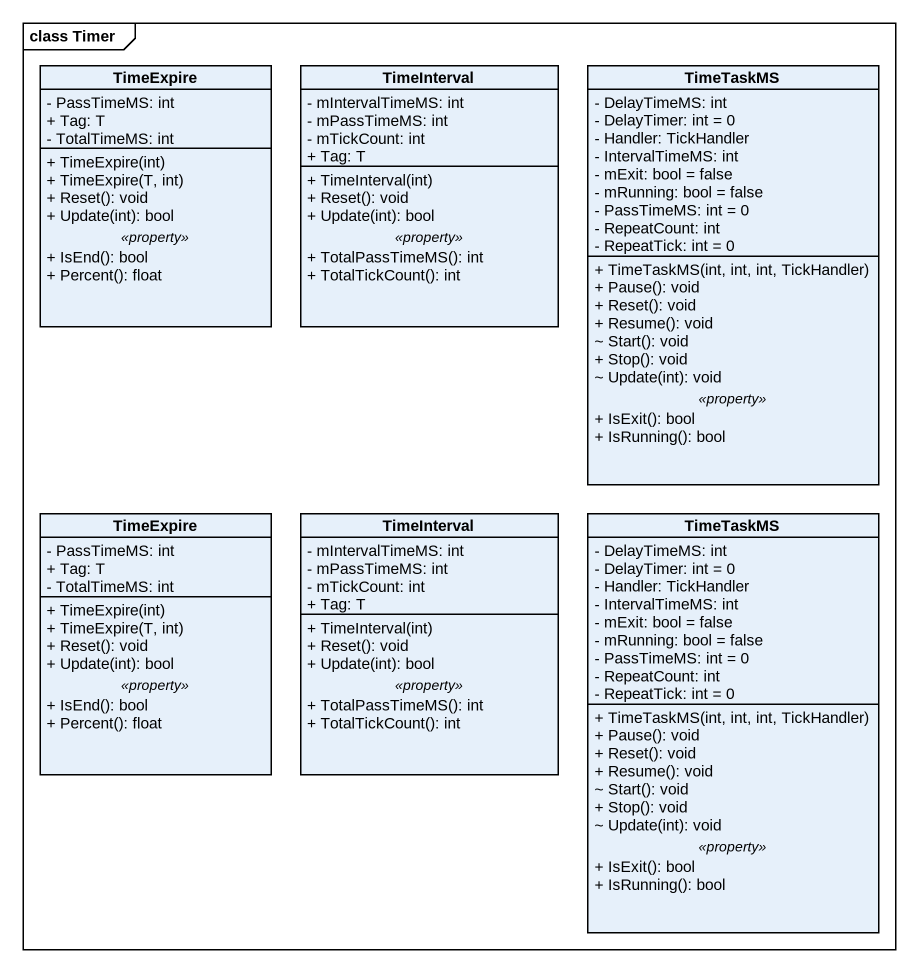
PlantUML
@startuml
mainframe class Timer
hide circle
hide empty members
skinparam classAttributeIconSize 0
class TimeExpire {
  - PassTimeMS: int
  + Tag: T
  - TotalTimeMS: int
  --
  + TimeExpire(int)
  + TimeExpire(T, int)
  + Reset(): void
  + Update(int): bool
  .. <<property>> ..
  + IsEnd(): bool
  + Percent(): float
}
class TimeInterval {
  - mIntervalTimeMS: int
  - mPassTimeMS: int
  - mTickCount: int
  + Tag: T
  --
  + TimeInterval(int)
  + Reset(): void
  + Update(int): bool
  .. <<property>> ..
  + TotalPassTimeMS(): int
  + TotalTickCount(): int
}
class TimeTaskMS {
  - DelayTimeMS: int
  - DelayTimer: int = 0
  - Handler: TickHandler
  - IntervalTimeMS: int
  - mExit: bool = false
  - mRunning: bool = false
  - PassTimeMS: int = 0
  - RepeatCount: int
  - RepeatTick: int = 0
  --
  + TimeTaskMS(int, int, int, TickHandler)
  + Pause(): void
  + Reset(): void
  + Resume(): void
  ~ Start(): void
  + Stop(): void
  ~ Update(int): void
  .. <<property>> ..
  + IsExit(): bool
  + IsRunning(): bool
}
class "TimeExpire" as TimeExpire_2 {
  - PassTimeMS: int
  + Tag: T
  - TotalTimeMS: int
  --
  + TimeExpire(int)
  + TimeExpire(T, int)
  + Reset(): void
  + Update(int): bool
  .. <<property>> ..
  + IsEnd(): bool
  + Percent(): float
}
class "TimeInterval" as TimeInterval_2 {
  - mIntervalTimeMS: int
  - mPassTimeMS: int
  - mTickCount: int
  + Tag: T
  --
  + TimeInterval(int)
  + Reset(): void
  + Update(int): bool
  .. <<property>> ..
  + TotalPassTimeMS(): int
  + TotalTickCount(): int
}
class "TimeTaskMS" as TimeTaskMS_2 {
  - DelayTimeMS: int
  - DelayTimer: int = 0
  - Handler: TickHandler
  - IntervalTimeMS: int
  - mExit: bool = false
  - mRunning: bool = false
  - PassTimeMS: int = 0
  - RepeatCount: int
  - RepeatTick: int = 0
  --
  + TimeTaskMS(int, int, int, TickHandler)
  + Pause(): void
  + Reset(): void
  + Resume(): void
  ~ Start(): void
  + Stop(): void
  ~ Update(int): void
  .. <<property>> ..
  + IsExit(): bool
  + IsRunning(): bool
}
@enduml
